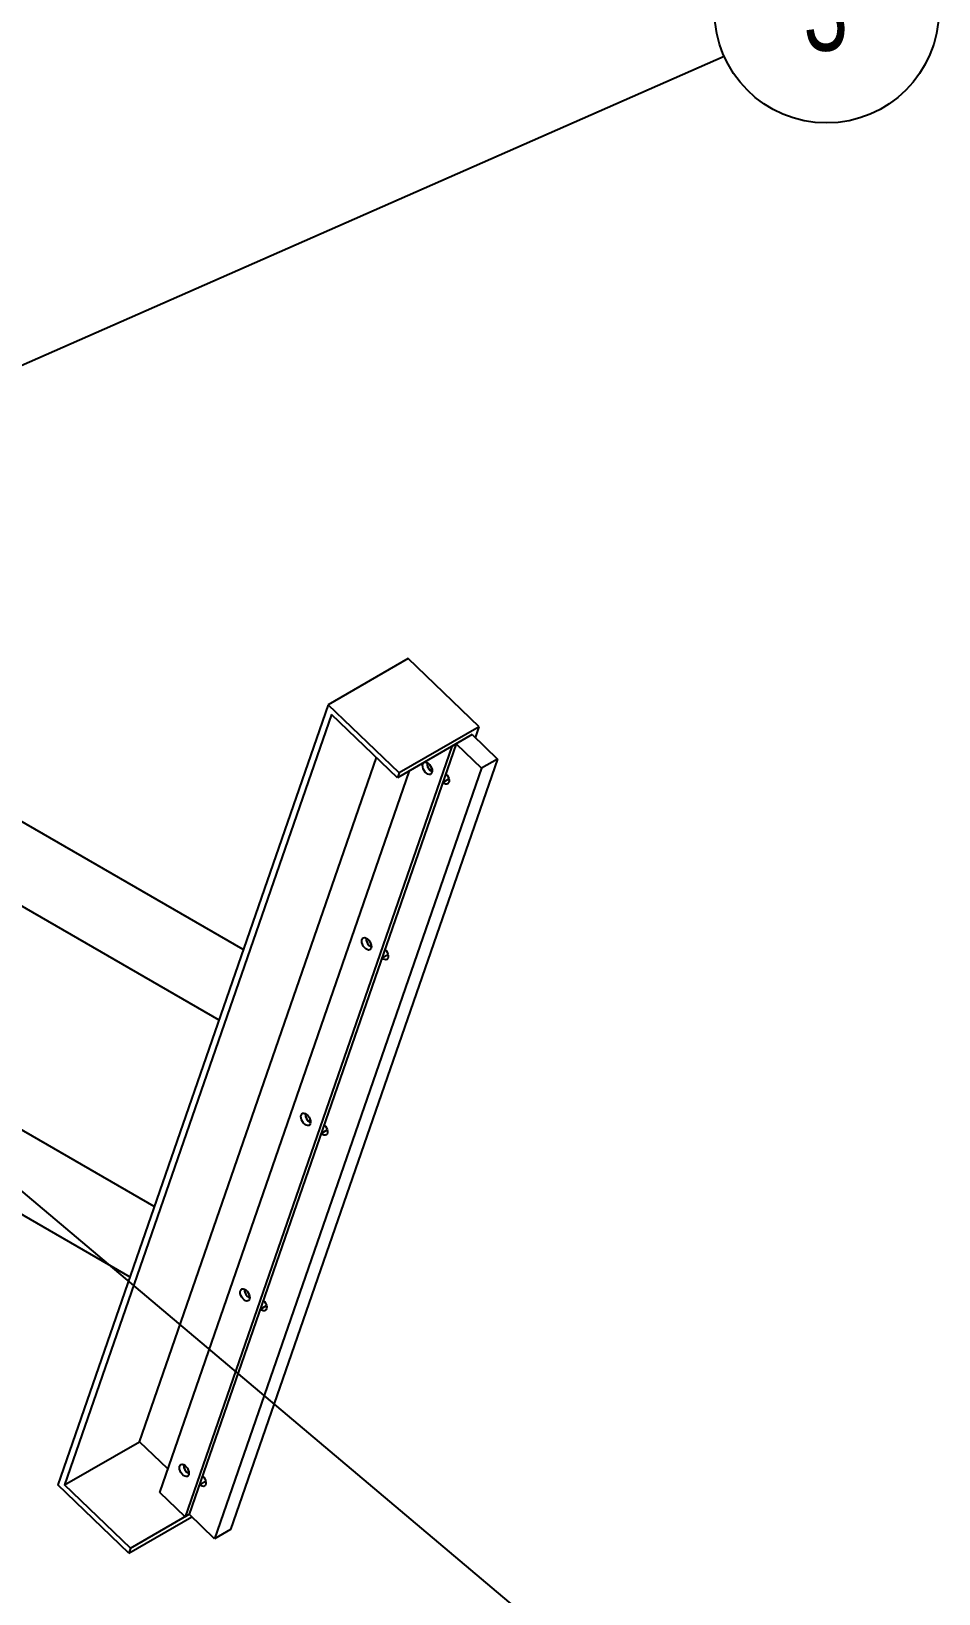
# Model space of a CAD drawing. Header units: millimetres. Extents: x 122 to 2816, y -707 to 556.
# Drawn here: x 2643.9 to 2673.9, y 138.8 to 190.5 of the extents above; entities that cross this region are included whole.
import ezdxf

# ---------------------------------------------------------------- set-up
doc = ezdxf.new("R2010")
doc.units = ezdxf.units.MM
doc.layers.add('FORMAT', color=7, linetype='Continuous')
doc.styles.add('SLDTEXTSTYLE7', font='TXT', dxfattribs={"width": 0.75})
doc.dimstyles.new('SLDDIMSTYLE0', dxfattribs={"dimtxt": 2.5, "dimasz": 1.852083, "dimexe": 0, "dimexo": 0.625, "dimgap": 0, "dimtad": 1, "dimdec": 0, "dimrnd": 1e-09, "dimtxsty": 'Standard', "dimsah": 1, "dimcen": 2.5, "dimazin": 3, "dimtfac": 1.852083, "dimtdec": 0, "dimtmove": 0, "dimatfit": 3, "dimfrac": 2})
doc.dimstyles.new('SLDDIMSTYLE1', dxfattribs={"dimtxt": 2.5, "dimasz": 0.569872, "dimexe": 0, "dimexo": 0.625, "dimgap": 0, "dimtad": 1, "dimdec": 0, "dimrnd": 1e-09, "dimtxsty": 'Standard', "dimblk1": 'DOT', "dimblk2": 'DOT', "dimsah": 1, "dimcen": 2.5, "dimazin": 3, "dimtfac": 0.569872, "dimtdec": 0, "dimtmove": 0, "dimatfit": 3, "dimldrblk": 'DOT', "dimfrac": 2})

# ---------------------------------------------------------------- blocks, each defined once
blk = doc.blocks.new('_Dot')
at = {"color": 0, "linetype": 'ByBlock', "lineweight": -2}
blk.add_line((-0.5, 0), (-1, 0), dxfattribs=at)
at = {"color": 0, "linetype": 'ByBlock', "const_width": 0.5}
blk.add_lwpolyline([(-0.25, 0, 1), (0.25, 0, 1)], format="xyb", close=True, dxfattribs=at)
blk = doc.blocks.new('SW_NOTE_0_74')
at = {"layer": 'FORMAT', "color": 0}
blk.add_circle((3.396, 1.495), 3.71, dxfattribs=at)
at = {"layer": 'FORMAT', "color": 0, "insert": (3.369, 2.823), "char_height": 2.646, "attachment_point": 2, "style": 'SLDTEXTSTYLE7'}
blk.add_mtext('3', dxfattribs=at)

msp = doc.modelspace()

# ---------------------------------------------------------------- linework, layer by layer
at = {"color": 7, "linetype": 'Continuous', "lineweight": 25}
for p, q in [((2656.386117, 169.776717), (2653.734467, 168.245951)), ((2658.734056, 167.517769), (2656.386117, 169.776717)), ((2653.734467, 168.245951), (2644.792513, 142.421594)), ((2656.082406, 165.987004), (2653.734467, 168.245951)), ((2653.84629, 167.923196), (2645.01611, 142.421643)), ((2656.026519, 165.825602), (2653.84629, 167.923196)), ((2658.501393, 167.254316), (2656.026519, 165.825602)), ((2658.734056, 167.517769), (2656.082406, 165.987004)), ((2658.501393, 167.254316), (2659.339942, 166.447549)), ((2658.607489, 167.152241), (2658.734056, 167.517769)), ((2657.829641, 166.866522), (2648.999461, 141.36497)), ((2657.971062, 166.948163), (2649.140883, 141.446611)), ((2657.971062, 166.948163), (2657.829641, 166.866522)), ((2657.971062, 166.948163), (2658.809612, 166.141396)), ((2647.490984, 143.850357), (2655.331634, 166.494149)), ((2648.160912, 142.171737), (2656.432453, 166.059943)), ((2658.809612, 166.141396), (2649.979432, 140.639844)), ((2659.339942, 166.447549), (2650.509762, 140.945997)), ((2659.339942, 166.447549), (2658.809612, 166.141396)), ((2650.926599, 160.136831), (2640.881023, 165.936019)), ((2656.082406, 165.987004), (2656.026519, 165.825602)), ((2639.673621, 163.844511), (2650.121896, 157.81285)), ((2647.981169, 151.630432), (2640.881023, 155.729259)), ((2639.673621, 153.637751), (2647.176466, 149.30645)), ((2645.01611, 142.421643), (2647.490984, 143.850357)), ((2648.429498, 142.947415), (2647.490984, 143.850357)), ((2647.140452, 140.162647), (2644.792513, 142.421594)), ((2647.196339, 140.324049), (2645.01611, 142.421643)), ((2648.999461, 141.36497), (2648.160912, 142.171737)), ((2647.140452, 140.162647), (2649.224773, 141.3659)), ((2647.196339, 140.324049), (2649.140883, 141.446611)), ((2649.140883, 141.446611), (2648.999461, 141.36497)), ((2649.979432, 140.639844), (2649.140883, 141.446611)), ((2650.509762, 140.945997), (2649.979432, 140.639844)), ((2647.196339, 140.324049), (2647.140452, 140.162647))]:
    msp.add_line(p, q, dxfattribs=at)
at = {"color": 8, "linetype": 'Continuous', "lineweight": 25}
for p, q in [((2657.110279, 166.076469), (2657.170103, 166.111005)), ((2657.529553, 165.673085), (2657.730799, 165.789262)), ((2655.098339, 160.265989), (2655.158163, 160.300524)), ((2655.517614, 159.862605), (2655.718859, 159.978782)), ((2653.086399, 154.455508), (2653.146223, 154.490044)), ((2653.505674, 154.052125), (2653.70692, 154.168301)), ((2651.07446, 148.645028), (2651.134284, 148.679564)), ((2651.493734, 148.241645), (2651.69498, 148.357821)), ((2649.06252, 142.834548), (2649.122344, 142.869083)), ((2649.481795, 142.431164), (2649.68304, 142.547341))]:
    msp.add_line(p, q, dxfattribs=at)
at = {"color": 7, "linetype": 'Continuous', "lineweight": 25, "flags": 128}
for points in [[(2657.170095, 165.994872), (2657.14981, 165.959829), (2657.11894, 165.93939), (2657.079987, 165.935211), (2657.036105, 165.947629), (2656.99085, 165.97564), (2656.947888, 166.016973), (2656.9107, 166.068281), (2656.882299, 166.125406), (2656.864984, 166.183721), (2656.86016, 166.238501), (2656.868217, 166.285308), (2656.888502, 166.320351), (2656.896176, 166.327645)], [(2656.918237, 166.34038), (2656.919371, 166.34079), (2656.958325, 166.344969), (2657.002207, 166.332551), (2657.047461, 166.30454), (2657.090423, 166.263207), (2657.127611, 166.211899), (2657.156013, 166.154774), (2657.173327, 166.096459), (2657.178151, 166.041679), (2657.170095, 165.994872)], [(2657.63015, 165.963609), (2657.670637, 165.916813), (2657.703769, 165.862039), (2657.726862, 165.803725), (2657.738046, 165.746596), (2657.736413, 165.69528), (2657.722096, 165.653935), (2657.696256, 165.625908), (2657.660985, 165.613473), (2657.619142, 165.617634), (2657.574115, 165.638057), (2657.529553, 165.673085)], [(2655.158155, 160.184392), (2655.13787, 160.149349), (2655.107001, 160.12891), (2655.068047, 160.12473), (2655.024165, 160.137149), (2654.97891, 160.16516), (2654.935949, 160.206493), (2654.898761, 160.257801), (2654.870359, 160.314926), (2654.853045, 160.37324), (2654.84822, 160.42802), (2654.856277, 160.474828), (2654.876562, 160.50987), (2654.907432, 160.53031), (2654.946385, 160.534489), (2654.990267, 160.52207), (2655.035522, 160.49406), (2655.078483, 160.452727), (2655.115671, 160.401419), (2655.144073, 160.344294), (2655.161387, 160.285979), (2655.166212, 160.231199), (2655.158155, 160.184392)], [(2655.618211, 160.153129), (2655.658698, 160.106332), (2655.69183, 160.051559), (2655.714923, 159.993245), (2655.726106, 159.936116), (2655.724473, 159.8848), (2655.710157, 159.843454), (2655.684316, 159.815428), (2655.649046, 159.802992), (2655.607202, 159.807154), (2655.562176, 159.827577), (2655.517614, 159.862605)], [(2653.146215, 154.373911), (2653.12593, 154.338869), (2653.095061, 154.31843), (2653.056107, 154.31425), (2653.012226, 154.326669), (2652.966971, 154.354679), (2652.924009, 154.396013), (2652.886821, 154.44732), (2652.858419, 154.504445), (2652.841105, 154.56276), (2652.836281, 154.61754), (2652.844337, 154.664347), (2652.864622, 154.69939), (2652.895492, 154.719829), (2652.934445, 154.724009), (2652.978327, 154.71159), (2653.023582, 154.68358), (2653.066544, 154.642246), (2653.103732, 154.590939), (2653.132133, 154.533814), (2653.149448, 154.475499), (2653.154272, 154.420719), (2653.146215, 154.373911)], [(2653.606271, 154.342649), (2653.646758, 154.295852), (2653.67989, 154.241078), (2653.702983, 154.182765), (2653.714166, 154.125636), (2653.712533, 154.07432), (2653.698217, 154.032974), (2653.672377, 154.004948), (2653.637106, 153.992512), (2653.595262, 153.996674), (2653.550236, 154.017096), (2653.505674, 154.052125)], [(2651.134276, 148.563431), (2651.113991, 148.528388), (2651.083121, 148.507949), (2651.044168, 148.50377), (2651.000286, 148.516188), (2650.955031, 148.544199), (2650.912069, 148.585532), (2650.874881, 148.63684), (2650.84648, 148.693965), (2650.829165, 148.75228), (2650.824341, 148.80706), (2650.832398, 148.853867), (2650.852683, 148.88891), (2650.883552, 148.909349), (2650.922506, 148.913528), (2650.966387, 148.90111), (2651.011642, 148.873099), (2651.054604, 148.831766), (2651.091792, 148.780458), (2651.120194, 148.723333), (2651.137508, 148.665019), (2651.142332, 148.610238), (2651.134276, 148.563431)], [(2651.594331, 148.532169), (2651.634818, 148.485372), (2651.66795, 148.430598), (2651.691043, 148.372284), (2651.702226, 148.315156), (2651.700594, 148.26384), (2651.686277, 148.222494), (2651.660437, 148.194468), (2651.625166, 148.182032), (2651.583323, 148.186194), (2651.538296, 148.206616), (2651.493734, 148.241645)], [(2649.122336, 142.752951), (2649.102051, 142.717908), (2649.071181, 142.697469), (2649.032228, 142.69329), (2648.988346, 142.705708), (2648.943091, 142.733719), (2648.90013, 142.775052), (2648.862942, 142.82636), (2648.83454, 142.883485), (2648.817226, 142.941799), (2648.812401, 142.996579), (2648.820458, 143.043387), (2648.840743, 143.07843), (2648.871612, 143.098869), (2648.910566, 143.103048), (2648.954448, 143.09063), (2648.999703, 143.062619), (2649.042664, 143.021286), (2649.079852, 142.969978), (2649.108254, 142.912853), (2649.125568, 142.854538), (2649.130393, 142.799758), (2649.122336, 142.752951)], [(2649.582392, 142.721688), (2649.622879, 142.674891), (2649.656011, 142.620118), (2649.679104, 142.561804), (2649.690287, 142.504675), (2649.688654, 142.453359), (2649.674337, 142.412013), (2649.648497, 142.383987), (2649.613227, 142.371551), (2649.571383, 142.375713), (2649.526356, 142.396136), (2649.481795, 142.431164)]]:
    msp.add_lwpolyline(points, dxfattribs=at)
at = {"color": 7, "linetype": 'Continuous', "lineweight": 25}
for centre, radius, start, end in [((2657.328731, 166.318804), 0.326648, 177.6009413, 242.3936822), ((2657.33625, 166.322464), 0.334031, 178.2822954, 227.4294109), ((2655.316791, 160.508324), 0.326648, 177.6009413, 242.3936822), ((2655.324311, 160.511984), 0.334031, 178.2822954, 227.4294109), ((2653.304851, 154.697843), 0.326648, 177.6009413, 242.3936822), ((2653.312371, 154.701504), 0.334031, 178.2822954, 227.4294109), ((2651.292912, 148.887363), 0.326648, 177.6009413, 242.3936822), ((2651.300431, 148.891024), 0.334031, 178.2822956, 227.4294109), ((2649.280972, 143.076883), 0.326648, 177.6009413, 242.3936822), ((2649.288491, 143.080543), 0.334031, 178.2822956, 227.4294109)]:
    msp.add_arc(centre, radius, start, end, dxfattribs=at)

# ---------------------------------------------------------------- block references
at = {"layer": 'FORMAT'}
msp.add_blockref('SW_NOTE_0_74', (2666.835729, 189.71565), dxfattribs=at)

# ---------------------------------------------------------------- leaders
at = {"color": 7, "linetype": 'Continuous', "lineweight": 0}
for points, dimstyle in [([(2643.072537, 152.582619), (2668.363837, 131.253649)], 'SLDDIMSTYLE1'), ([(2626.982801, 150.587966), (2657.409868, 114.975553)], 'SLDDIMSTYLE1'), ([(2630.668623, 149.21058), (2661.658583, 121.411832)], 'SLDDIMSTYLE1'), ([(2627.287054, 144.799933), (2652.530907, 107.597741)], 'SLDDIMSTYLE0')]:
    msp.add_leader(points, dimstyle=dimstyle, dxfattribs=at)
at = {"layer": 'FORMAT'}
msp.add_leader([(2630.770966, 173.842083), (2666.835729, 189.71565)], dimstyle='SLDDIMSTYLE0', dxfattribs=at)

doc.saveas('drawing.dxf')
